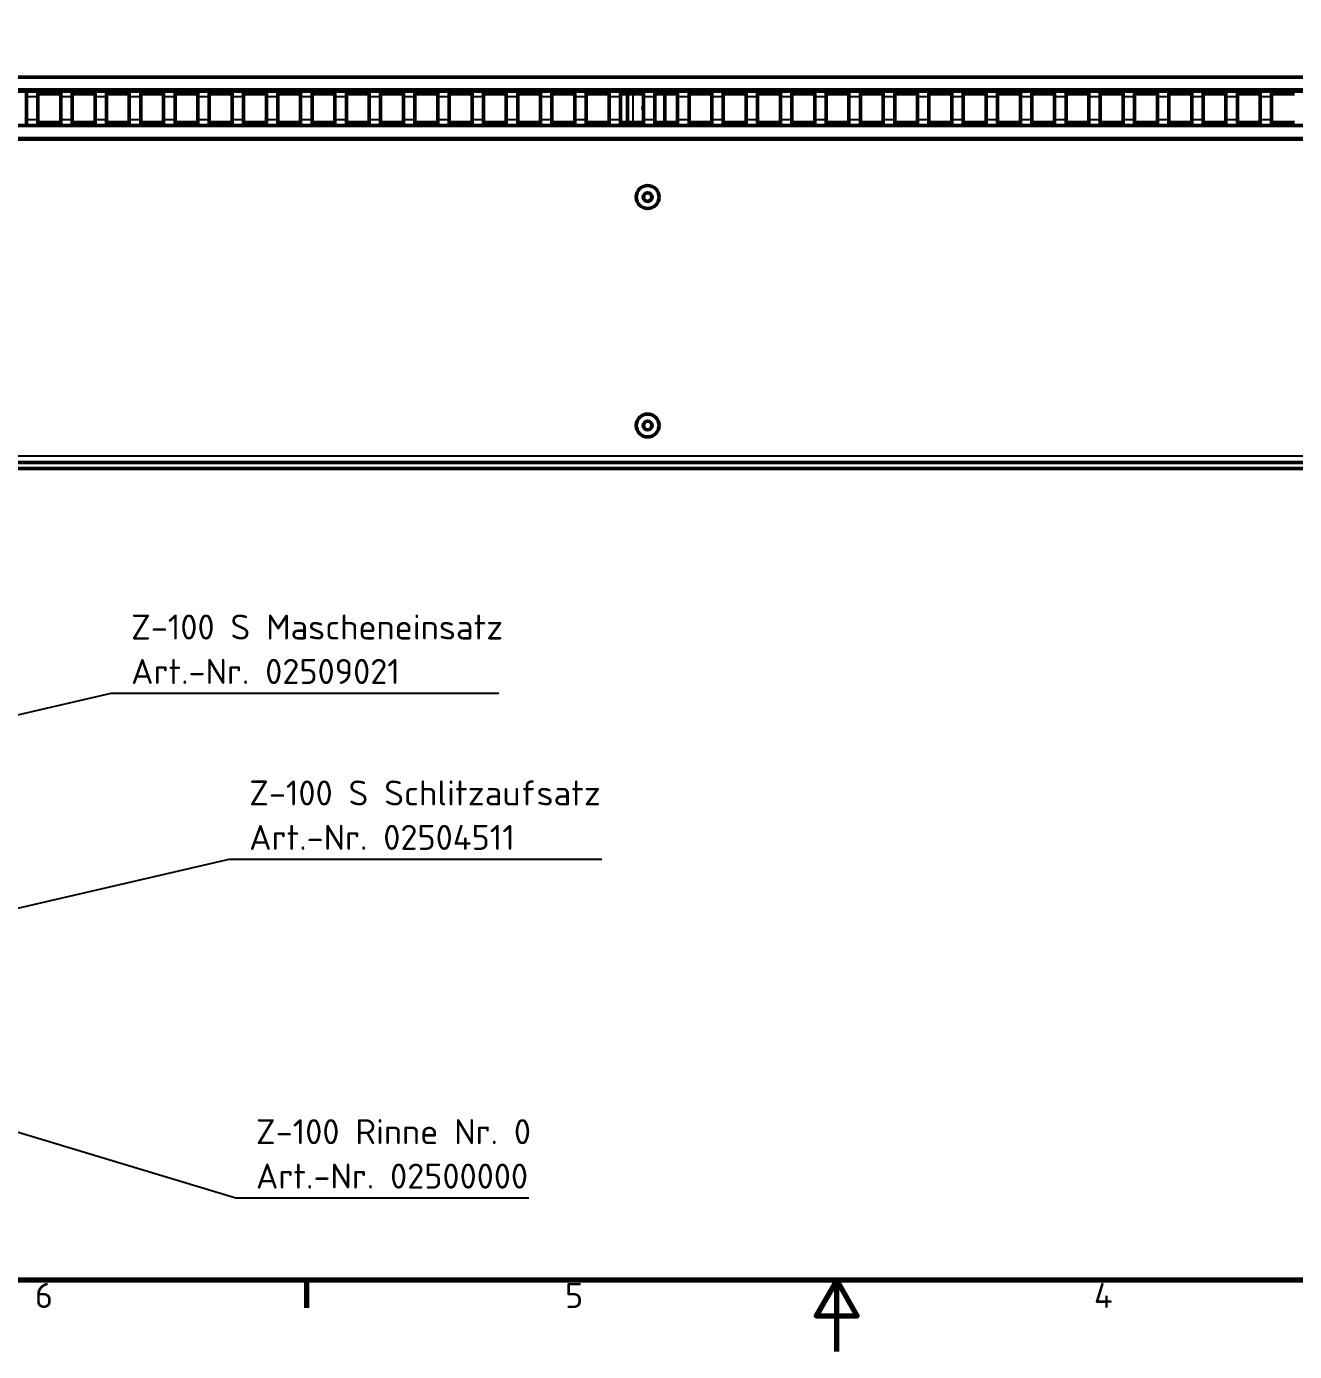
# Model space of a CAD drawing. Header units: millimetres. Extents: x 0 to 2181, y -65 to 1050.
# Drawn here: x 458.8 to 902.8, y 0 to 464 of the extents above; entities that cross this region are included whole.
import ezdxf

# ---------------------------------------------------------------- set-up
doc = ezdxf.new("R2010")
doc.units = ezdxf.units.MM
doc.header["$LTSCALE"] = 2.5
for name, color, linetype, lineweight in [('Rahmen (ISO)', 7, 'Continuous', 70), ('Sichtbar (ISO)', 7, 'Continuous', 50), ('Sichtbar schmal (ISO)', 7, 'Continuous', 25), ('Symbol (ISO)', 7, 'Continuous', 25)]:
    doc.layers.add(name, color=color, linetype=linetype, lineweight=lineweight)
doc.styles.add('Notiztext (DIN)', font='isocpeur.ttf')

# ---------------------------------------------------------------- blocks, each defined once
blk = doc.blocks.new('Ränder Standardrahmen')
at = {"layer": 'Rahmen (ISO)'}
blk.add_line((222.75, 10), (222.75, 6.1), dxfattribs=at)
at = {"layer": 'Rahmen (ISO)', "flags": 128}
for points in [[(10, 10), (10, 410), (584, 410), (584, 10), (10, 10)], [(297, 0), (297, 10), (294.11, 5), (299.89, 5), (297, 10)]]:
    blk.add_lwpolyline(points, dxfattribs=at)
at = {"layer": 'Rahmen (ISO)', "color": 179, "char_height": 3.5, "attachment_point": 7, "style": 'Notiztext (DIN)'}
for s, insert in [('6', (184.7, 6.1)), ('5', (258.95, 6.1)), ('4', (333.03, 6.1))]:
    blk.add_mtext(s, dxfattribs=dict(at, insert=insert))
blk = doc.blocks.new('Führungslinientext1')
at = {"layer": 'Symbol (ISO)'}
h = blk.add_hatch(color=256, dxfattribs=at)
edge = h.paths.add_edge_path(flags=0)
edge.add_arc((169.52, 59.15), 1.25, 0, 360)
for p, q in [((171.96, 59.71), (211.91, 68.96)), ((211.91, 68.96), (214.41, 68.96)), ((214.41, 68.96), (264.12, 68.96)), ((171.96, 59.71), (170.74, 59.43))]:
    blk.add_line(p, q, dxfattribs=at)
blk.add_circle((169.52, 59.15), 1.25, dxfattribs=at)
at = {"layer": 'Symbol (ISO)', "char_height": 3.5, "attachment_point": 7, "style": 'Notiztext (DIN)'}
for s, insert in [('Z-100 S Schlitzaufsatz', (214.71, 76.48)), ('Art.-Nr. 02504511', (214.71, 70.25))]:
    blk.add_mtext(s, dxfattribs=dict(at, insert=insert))
blk = doc.blocks.new('Führungslinientext2')
at = {"layer": 'Symbol (ISO)'}
h = blk.add_hatch(color=256, dxfattribs=at)
edge = h.paths.add_edge_path(flags=0)
edge.add_arc((170.86, 34.16), 1.25, 0, 360)
for p, q in [((173.26, 33.44), (172.06, 33.8)), ((173.26, 33.44), (212.86, 21.52)), ((212.86, 21.52), (215.36, 21.52)), ((215.36, 21.52), (253.86, 21.52))]:
    blk.add_line(p, q, dxfattribs=at)
blk.add_circle((170.86, 34.16), 1.25, dxfattribs=at)
at = {"layer": 'Symbol (ISO)', "char_height": 3.5, "attachment_point": 7, "style": 'Notiztext (DIN)'}
for s, insert in [('Z-100 Rinne Nr. 0', (215.66, 29.04)), ('Art.-Nr. 02500000', (215.66, 22.81))]:
    blk.add_mtext(s, dxfattribs=dict(at, insert=insert))
blk = doc.blocks.new('Führungslinientext3')
at = {"layer": 'Symbol (ISO)'}
h = blk.add_hatch(color=256, dxfattribs=at)
edge = h.paths.add_edge_path(flags=0)
edge.add_arc((152.98, 82.39), 1.25, 0, 360)
for p, q in [((155.41, 82.95), (195.36, 92.2)), ((195.36, 92.2), (197.86, 92.2)), ((197.86, 92.2), (249.68, 92.2)), ((155.41, 82.95), (154.19, 82.67))]:
    blk.add_line(p, q, dxfattribs=at)
blk.add_circle((152.98, 82.39), 1.25, dxfattribs=at)
at = {"layer": 'Symbol (ISO)', "char_height": 3.5, "attachment_point": 7, "style": 'Notiztext (DIN)'}
for s, insert in [('Z-100 S Mascheneinsatz', (198.17, 99.72)), ('Art.-Nr. 02509021', (198.17, 93.49))]:
    blk.add_mtext(s, dxfattribs=dict(at, insert=insert))

msp = doc.modelspace()

# ---------------------------------------------------------------- linework, layer by layer
at = {"layer": 'Sichtbar (ISO)'}
for p, q in [((411.31, 446.232), (1410.31, 446.232)), ((411.31, 441.732), (1410.31, 441.732)), ((411.81, 441.329), (1409.81, 441.329)), ((458.81, 429.329), (458.81, 441.329)), ((462.81, 441.329), (462.81, 429.329)), ((470.81, 429.329), (470.81, 441.329)), ((474.81, 441.329), (474.81, 429.329)), ((482.81, 429.329), (482.81, 441.329)), ((486.81, 441.329), (486.81, 429.329)), ((494.81, 429.329), (494.81, 441.329)), ((498.81, 441.329), (498.81, 429.329)), ((506.81, 429.329), (506.81, 441.329)), ((510.81, 441.329), (510.81, 429.329)), ((518.81, 429.329), (518.81, 441.329)), ((522.81, 441.329), (522.81, 429.329)), ((530.81, 429.329), (530.81, 441.329)), ((534.81, 441.329), (534.81, 429.329)), ((542.81, 429.329), (542.81, 441.329)), ((546.81, 441.329), (546.81, 429.329)), ((554.81, 429.329), (554.81, 441.329)), ((558.81, 441.329), (558.81, 429.329)), ((566.81, 429.329), (566.81, 441.329)), ((570.81, 441.329), (570.81, 429.329)), ((578.81, 429.329), (578.81, 441.329)), ((582.81, 441.329), (582.81, 429.329)), ((590.81, 429.329), (590.81, 441.329)), ((594.81, 441.329), (594.81, 429.329)), ((602.81, 429.329), (602.81, 441.329)), ((606.81, 441.329), (606.81, 429.329)), ((614.81, 429.329), (614.81, 441.329)), ((618.81, 441.329), (618.81, 429.329)), ((626.81, 429.329), (626.81, 441.329)), ((630.81, 441.329), (630.81, 429.329)), ((638.81, 429.329), (638.81, 441.329)), ((642.81, 441.329), (642.81, 429.329)), ((650.81, 429.329), (650.81, 441.329)), ((654.81, 441.329), (654.81, 429.329)), ((662.81, 429.329), (662.81, 441.329)), ((666.81, 441.329), (666.81, 429.329)), ((669.31, 441.532), (669.31, 441.329)), ((669.31, 441.532), (682.31, 441.532)), ((674.81, 429.329), (674.81, 441.329)), ((678.81, 441.329), (678.81, 429.329)), ((682.31, 441.732), (682.31, 441.329)), ((686.81, 429.329), (686.81, 441.329)), ((690.81, 441.329), (690.81, 429.329)), ((698.81, 429.329), (698.81, 441.329)), ((702.81, 441.329), (702.81, 429.329)), ((710.81, 429.329), (710.81, 441.329)), ((714.81, 441.329), (714.81, 429.329)), ((722.81, 429.329), (722.81, 441.329)), ((726.81, 441.329), (726.81, 429.329)), ((734.81, 429.329), (734.81, 441.329)), ((738.81, 441.329), (738.81, 429.329)), ((746.81, 429.329), (746.81, 441.329)), ((750.81, 441.329), (750.81, 429.329)), ((758.81, 429.329), (758.81, 441.329)), ((762.81, 441.329), (762.81, 429.329)), ((770.81, 429.329), (770.81, 441.329)), ((774.81, 441.329), (774.81, 429.329)), ((782.81, 429.329), (782.81, 441.329)), ((786.81, 441.329), (786.81, 429.329)), ((794.81, 429.329), (794.81, 441.329)), ((798.81, 441.329), (798.81, 429.329)), ((806.81, 429.329), (806.81, 441.329)), ((810.81, 441.329), (810.81, 429.329)), ((818.81, 429.329), (818.81, 441.329)), ((822.81, 441.329), (822.81, 429.329)), ((830.81, 429.329), (830.81, 441.329)), ((834.81, 441.329), (834.81, 429.329)), ((842.81, 429.329), (842.81, 441.329)), ((846.81, 441.329), (846.81, 429.329)), ((854.81, 429.329), (854.81, 441.329)), ((858.81, 441.329), (858.81, 429.329)), ((866.81, 429.329), (866.81, 441.329)), ((870.81, 441.329), (870.81, 429.329)), ((878.81, 429.329), (878.81, 441.329)), ((882.81, 441.329), (882.81, 429.329)), ((890.81, 429.329), (890.81, 441.329)), ((894.81, 441.329), (894.81, 429.329)), ((462.81, 440.329), (470.81, 440.329)), ((474.81, 440.329), (482.81, 440.329)), ((486.81, 440.329), (494.81, 440.329)), ((498.81, 440.329), (506.81, 440.329)), ((510.81, 440.329), (518.81, 440.329)), ((522.81, 440.329), (530.81, 440.329)), ((534.81, 440.329), (542.81, 440.329)), ((546.81, 440.329), (554.81, 440.329)), ((558.81, 440.329), (566.81, 440.329)), ((570.81, 440.329), (578.81, 440.329)), ((582.81, 440.329), (590.81, 440.329)), ((594.81, 440.329), (602.81, 440.329)), ((606.81, 440.329), (614.81, 440.329)), ((618.81, 440.329), (626.81, 440.329)), ((630.81, 440.329), (638.81, 440.329)), ((642.81, 440.329), (650.81, 440.329)), ((654.81, 440.329), (662.81, 440.329)), ((666.81, 440.329), (674.81, 440.329)), ((669.31, 440.329), (669.31, 430.329)), ((678.81, 440.329), (686.81, 440.329)), ((682.31, 440.329), (682.31, 430.329)), ((690.81, 440.329), (698.81, 440.329)), ((702.81, 440.329), (710.81, 440.329)), ((714.81, 440.329), (722.81, 440.329)), ((726.81, 440.329), (734.81, 440.329)), ((738.81, 440.329), (746.81, 440.329)), ((750.81, 440.329), (758.81, 440.329)), ((762.81, 440.329), (770.81, 440.329)), ((774.81, 440.329), (782.81, 440.329)), ((786.81, 440.329), (794.81, 440.329)), ((798.81, 440.329), (806.81, 440.329)), ((810.81, 440.329), (818.81, 440.329)), ((822.81, 440.329), (830.81, 440.329)), ((834.81, 440.329), (842.81, 440.329)), ((846.81, 440.329), (854.81, 440.329)), ((858.81, 440.329), (866.81, 440.329)), ((870.81, 440.329), (878.81, 440.329)), ((882.81, 440.329), (890.81, 440.329)), ((894.81, 440.329), (902.81, 440.329)), ((1410.31, 429.232), (411.31, 429.232)), ((1409.81, 429.329), (411.81, 429.329)), ((470.81, 430.329), (462.81, 430.329)), ((482.81, 430.329), (474.81, 430.329)), ((494.81, 430.329), (486.81, 430.329)), ((506.81, 430.329), (498.81, 430.329)), ((518.81, 430.329), (510.81, 430.329)), ((530.81, 430.329), (522.81, 430.329)), ((542.81, 430.329), (534.81, 430.329)), ((554.81, 430.329), (546.81, 430.329)), ((566.81, 430.329), (558.81, 430.329)), ((578.81, 430.329), (570.81, 430.329)), ((590.81, 430.329), (582.81, 430.329)), ((602.81, 430.329), (594.81, 430.329)), ((614.81, 430.329), (606.81, 430.329)), ((626.81, 430.329), (618.81, 430.329)), ((638.81, 430.329), (630.81, 430.329)), ((650.81, 430.329), (642.81, 430.329)), ((662.81, 430.329), (654.81, 430.329)), ((674.81, 430.329), (666.81, 430.329)), ((669.31, 429.329), (669.31, 429.232)), ((686.81, 430.329), (678.81, 430.329)), ((682.31, 429.329), (682.31, 429.232)), ((698.81, 430.329), (690.81, 430.329)), ((710.81, 430.329), (702.81, 430.329)), ((722.81, 430.329), (714.81, 430.329)), ((734.81, 430.329), (726.81, 430.329)), ((746.81, 430.329), (738.81, 430.329)), ((758.81, 430.329), (750.81, 430.329)), ((770.81, 430.329), (762.81, 430.329)), ((782.81, 430.329), (774.81, 430.329)), ((794.81, 430.329), (786.81, 430.329)), ((806.81, 430.329), (798.81, 430.329)), ((818.81, 430.329), (810.81, 430.329)), ((830.81, 430.329), (822.81, 430.329)), ((842.81, 430.329), (834.81, 430.329)), ((854.81, 430.329), (846.81, 430.329)), ((866.81, 430.329), (858.81, 430.329)), ((878.81, 430.329), (870.81, 430.329)), ((890.81, 430.329), (882.81, 430.329)), ((902.81, 430.329), (894.81, 430.329)), ((1410.31, 424.732), (411.31, 424.732)), ((1410.31, 311.232), (411.31, 311.232)), ((1410.81, 309.232), (410.81, 309.232))]:
    msp.add_line(p, q, dxfattribs=at)
for centre, radius in [((676.31, 404.232), 4), ((676.31, 404.232), 1.5), ((676.31, 324.232), 4), ((676.31, 324.232), 1.5)]:
    msp.add_circle(centre, radius, dxfattribs=at)
for centre, radius, start, end in [((671.11, 439.932), 1.8, 90, 117.26604), ((676.31, 435.329), 1.65, 155.38002, 204.61998)]:
    msp.add_arc(centre, radius, start, end, dxfattribs=at)
msp.add_ellipse((676.31, 424.56), major_axis=(-1.5, 0), ratio=0.0261769, dxfattribs=at)
msp.add_open_spline([(679.427, 424.732), (679.365, 424.715), (679.311, 424.702), (678.939, 424.613), (678.815, 424.603), (678.588, 424.574), (678.512, 424.567), (678.323, 424.551), (678.235, 424.546), (677.857, 424.528), (677.562, 424.522), (676.994, 424.514), (676.767, 424.512), (676.315, 424.511), (676.092, 424.511), (675.656, 424.514), (675.445, 424.516), (675.038, 424.523), (674.846, 424.527), (674.532, 424.539), (674.413, 424.544), (674.168, 424.562), (674.083, 424.568), (673.817, 424.601), (673.694, 424.607), (673.283, 424.708), (673.24, 424.719), (673.193, 424.732)], degree=3, knots=[3.2365488, 3.2365488, 3.2365488, 3.2365488, 3.2506064, 3.2506064, 3.3443178, 3.3443178, 3.4444833, 3.4444833, 3.6294368, 3.6294368, 4.2340427, 4.2340427, 4.5954317, 4.5954317, 4.9395108, 4.9395108, 5.2860269, 5.2860269, 5.6593782, 5.6593782, 5.941641, 5.941641, 6.0758046, 6.0758046, 6.1775013, 6.1775013, 6.1882291, 6.1882291, 6.1882291, 6.1882291], dxfattribs=at)
at = {"layer": 'Sichtbar schmal (ISO)'}
for p, q in [((463.81, 440.329), (463.81, 441.329)), ((469.81, 441.329), (469.81, 440.329)), ((475.81, 440.329), (475.81, 441.329)), ((481.81, 441.329), (481.81, 440.329)), ((487.81, 440.329), (487.81, 441.329)), ((493.81, 441.329), (493.81, 440.329)), ((499.81, 440.329), (499.81, 441.329)), ((505.81, 441.329), (505.81, 440.329)), ((511.81, 440.329), (511.81, 441.329)), ((517.81, 441.329), (517.81, 440.329)), ((523.81, 440.329), (523.81, 441.329)), ((529.81, 441.329), (529.81, 440.329)), ((535.81, 440.329), (535.81, 441.329)), ((541.81, 441.329), (541.81, 440.329)), ((547.81, 440.329), (547.81, 441.329)), ((553.81, 441.329), (553.81, 440.329)), ((559.81, 440.329), (559.81, 441.329)), ((565.81, 441.329), (565.81, 440.329)), ((571.81, 440.329), (571.81, 441.329)), ((577.81, 441.329), (577.81, 440.329)), ((583.81, 440.329), (583.81, 441.329)), ((589.81, 441.329), (589.81, 440.329)), ((595.81, 440.329), (595.81, 441.329)), ((601.81, 441.329), (601.81, 440.329)), ((607.81, 440.329), (607.81, 441.329)), ((613.81, 441.329), (613.81, 440.329)), ((619.81, 440.329), (619.81, 441.329)), ((625.81, 441.329), (625.81, 440.329)), ((631.81, 440.329), (631.81, 441.329)), ((637.81, 441.329), (637.81, 440.329)), ((643.81, 440.329), (643.81, 441.329)), ((649.81, 441.329), (649.81, 440.329)), ((655.81, 440.329), (655.81, 441.329)), ((661.81, 441.329), (661.81, 440.329)), ((667.81, 440.329), (667.81, 441.329)), ((671.11, 441.532), (671.11, 441.329)), ((673.81, 441.329), (673.81, 440.329)), ((679.81, 440.329), (679.81, 441.329)), ((685.81, 441.329), (685.81, 440.329)), ((691.81, 440.329), (691.81, 441.329)), ((697.81, 441.329), (697.81, 440.329)), ((703.81, 440.329), (703.81, 441.329)), ((709.81, 441.329), (709.81, 440.329)), ((715.81, 440.329), (715.81, 441.329)), ((721.81, 441.329), (721.81, 440.329)), ((727.81, 440.329), (727.81, 441.329)), ((733.81, 441.329), (733.81, 440.329)), ((739.81, 440.329), (739.81, 441.329)), ((745.81, 441.329), (745.81, 440.329)), ((751.81, 440.329), (751.81, 441.329)), ((757.81, 441.329), (757.81, 440.329)), ((763.81, 440.329), (763.81, 441.329)), ((769.81, 441.329), (769.81, 440.329)), ((775.81, 440.329), (775.81, 441.329)), ((781.81, 441.329), (781.81, 440.329)), ((787.81, 440.329), (787.81, 441.329)), ((793.81, 441.329), (793.81, 440.329)), ((799.81, 440.329), (799.81, 441.329)), ((805.81, 441.329), (805.81, 440.329)), ((811.81, 440.329), (811.81, 441.329)), ((817.81, 441.329), (817.81, 440.329)), ((823.81, 440.329), (823.81, 441.329)), ((829.81, 441.329), (829.81, 440.329)), ((835.81, 440.329), (835.81, 441.329)), ((841.81, 441.329), (841.81, 440.329)), ((847.81, 440.329), (847.81, 441.329)), ((853.81, 441.329), (853.81, 440.329)), ((859.81, 440.329), (859.81, 441.329)), ((865.81, 441.329), (865.81, 440.329)), ((871.81, 440.329), (871.81, 441.329)), ((877.81, 441.329), (877.81, 440.329)), ((883.81, 440.329), (883.81, 441.329)), ((889.81, 441.329), (889.81, 440.329)), ((895.81, 440.329), (895.81, 441.329)), ((901.81, 441.329), (901.81, 440.329)), ((462.81, 439.329), (458.81, 439.329)), ((474.81, 439.329), (470.81, 439.329)), ((486.81, 439.329), (482.81, 439.329)), ((498.81, 439.329), (494.81, 439.329)), ((510.81, 439.329), (506.81, 439.329)), ((522.81, 439.329), (518.81, 439.329)), ((534.81, 439.329), (530.81, 439.329)), ((546.81, 439.329), (542.81, 439.329)), ((558.81, 439.329), (554.81, 439.329)), ((570.81, 439.329), (566.81, 439.329)), ((582.81, 439.329), (578.81, 439.329)), ((594.81, 439.329), (590.81, 439.329)), ((606.81, 439.329), (602.81, 439.329)), ((618.81, 439.329), (614.81, 439.329)), ((630.81, 439.329), (626.81, 439.329)), ((642.81, 439.329), (638.81, 439.329)), ((654.81, 439.329), (650.81, 439.329)), ((666.81, 439.329), (662.81, 439.329)), ((671.11, 440.329), (671.11, 430.329)), ((678.81, 439.329), (674.81, 439.329)), ((690.81, 439.329), (686.81, 439.329)), ((702.81, 439.329), (698.81, 439.329)), ((714.81, 439.329), (710.81, 439.329)), ((726.81, 439.329), (722.81, 439.329)), ((738.81, 439.329), (734.81, 439.329)), ((750.81, 439.329), (746.81, 439.329)), ((762.81, 439.329), (758.81, 439.329)), ((774.81, 439.329), (770.81, 439.329)), ((786.81, 439.329), (782.81, 439.329)), ((798.81, 439.329), (794.81, 439.329)), ((810.81, 439.329), (806.81, 439.329)), ((822.81, 439.329), (818.81, 439.329)), ((834.81, 439.329), (830.81, 439.329)), ((846.81, 439.329), (842.81, 439.329)), ((858.81, 439.329), (854.81, 439.329)), ((870.81, 439.329), (866.81, 439.329)), ((882.81, 439.329), (878.81, 439.329)), ((894.81, 439.329), (890.81, 439.329)), ((458.81, 431.329), (462.81, 431.329)), ((463.81, 429.329), (463.81, 430.329)), ((469.81, 430.329), (469.81, 429.329)), ((470.81, 431.329), (474.81, 431.329)), ((475.81, 429.329), (475.81, 430.329)), ((481.81, 430.329), (481.81, 429.329)), ((482.81, 431.329), (486.81, 431.329)), ((487.81, 429.329), (487.81, 430.329)), ((493.81, 430.329), (493.81, 429.329)), ((494.81, 431.329), (498.81, 431.329)), ((499.81, 429.329), (499.81, 430.329)), ((505.81, 430.329), (505.81, 429.329)), ((506.81, 431.329), (510.81, 431.329)), ((511.81, 429.329), (511.81, 430.329)), ((517.81, 430.329), (517.81, 429.329)), ((518.81, 431.329), (522.81, 431.329)), ((523.81, 429.329), (523.81, 430.329)), ((529.81, 430.329), (529.81, 429.329)), ((530.81, 431.329), (534.81, 431.329)), ((535.81, 429.329), (535.81, 430.329)), ((541.81, 430.329), (541.81, 429.329)), ((542.81, 431.329), (546.81, 431.329)), ((547.81, 429.329), (547.81, 430.329)), ((553.81, 430.329), (553.81, 429.329)), ((554.81, 431.329), (558.81, 431.329)), ((559.81, 429.329), (559.81, 430.329)), ((565.81, 430.329), (565.81, 429.329)), ((566.81, 431.329), (570.81, 431.329)), ((571.81, 429.329), (571.81, 430.329)), ((577.81, 430.329), (577.81, 429.329)), ((578.81, 431.329), (582.81, 431.329)), ((583.81, 429.329), (583.81, 430.329)), ((589.81, 430.329), (589.81, 429.329)), ((590.81, 431.329), (594.81, 431.329)), ((595.81, 429.329), (595.81, 430.329)), ((601.81, 430.329), (601.81, 429.329)), ((602.81, 431.329), (606.81, 431.329)), ((607.81, 429.329), (607.81, 430.329)), ((613.81, 430.329), (613.81, 429.329)), ((614.81, 431.329), (618.81, 431.329)), ((619.81, 429.329), (619.81, 430.329)), ((625.81, 430.329), (625.81, 429.329)), ((626.81, 431.329), (630.81, 431.329)), ((631.81, 429.329), (631.81, 430.329)), ((637.81, 430.329), (637.81, 429.329)), ((638.81, 431.329), (642.81, 431.329)), ((643.81, 429.329), (643.81, 430.329)), ((649.81, 430.329), (649.81, 429.329)), ((650.81, 431.329), (654.81, 431.329)), ((655.81, 429.329), (655.81, 430.329)), ((661.81, 430.329), (661.81, 429.329)), ((662.81, 431.329), (666.81, 431.329)), ((667.81, 429.329), (667.81, 430.329)), ((671.11, 429.329), (671.11, 429.232)), ((673.81, 430.329), (673.81, 429.329)), ((674.81, 431.329), (678.81, 431.329)), ((679.81, 429.329), (679.81, 430.329)), ((685.81, 430.329), (685.81, 429.329)), ((686.81, 431.329), (690.81, 431.329)), ((691.81, 429.329), (691.81, 430.329)), ((697.81, 430.329), (697.81, 429.329)), ((698.81, 431.329), (702.81, 431.329)), ((703.81, 429.329), (703.81, 430.329)), ((709.81, 430.329), (709.81, 429.329)), ((710.81, 431.329), (714.81, 431.329)), ((715.81, 429.329), (715.81, 430.329)), ((721.81, 430.329), (721.81, 429.329)), ((722.81, 431.329), (726.81, 431.329)), ((727.81, 429.329), (727.81, 430.329)), ((733.81, 430.329), (733.81, 429.329)), ((734.81, 431.329), (738.81, 431.329)), ((739.81, 429.329), (739.81, 430.329)), ((745.81, 430.329), (745.81, 429.329)), ((746.81, 431.329), (750.81, 431.329)), ((751.81, 429.329), (751.81, 430.329)), ((757.81, 430.329), (757.81, 429.329)), ((758.81, 431.329), (762.81, 431.329)), ((763.81, 429.329), (763.81, 430.329)), ((769.81, 430.329), (769.81, 429.329)), ((770.81, 431.329), (774.81, 431.329)), ((775.81, 429.329), (775.81, 430.329)), ((781.81, 430.329), (781.81, 429.329)), ((782.81, 431.329), (786.81, 431.329)), ((787.81, 429.329), (787.81, 430.329)), ((793.81, 430.329), (793.81, 429.329)), ((794.81, 431.329), (798.81, 431.329)), ((799.81, 429.329), (799.81, 430.329)), ((805.81, 430.329), (805.81, 429.329)), ((806.81, 431.329), (810.81, 431.329)), ((811.81, 429.329), (811.81, 430.329)), ((817.81, 430.329), (817.81, 429.329)), ((818.81, 431.329), (822.81, 431.329)), ((823.81, 429.329), (823.81, 430.329)), ((829.81, 430.329), (829.81, 429.329)), ((830.81, 431.329), (834.81, 431.329)), ((835.81, 429.329), (835.81, 430.329)), ((841.81, 430.329), (841.81, 429.329)), ((842.81, 431.329), (846.81, 431.329)), ((847.81, 429.329), (847.81, 430.329)), ((853.81, 430.329), (853.81, 429.329)), ((854.81, 431.329), (858.81, 431.329)), ((859.81, 429.329), (859.81, 430.329)), ((865.81, 430.329), (865.81, 429.329)), ((866.81, 431.329), (870.81, 431.329)), ((871.81, 429.329), (871.81, 430.329)), ((877.81, 430.329), (877.81, 429.329)), ((878.81, 431.329), (882.81, 431.329)), ((883.81, 429.329), (883.81, 430.329)), ((889.81, 430.329), (889.81, 429.329)), ((890.81, 431.329), (894.81, 431.329)), ((895.81, 429.329), (895.81, 430.329)), ((901.81, 430.329), (901.81, 429.329)), ((1410.31, 424.18), (411.31, 424.18)), ((1410.31, 313.482), (411.31, 313.482))]:
    msp.add_line(p, q, dxfattribs=at)
for centre, radius in [((676.31, 404.232), 3.821), ((676.31, 404.232), 1.8), ((676.31, 324.232), 3.821), ((676.31, 324.232), 1.8)]:
    msp.add_circle(centre, radius, dxfattribs=at)
msp.add_ellipse((676.31, 424.56), major_axis=(-1.8, 0), ratio=0.0261769, dxfattribs=at)

# ---------------------------------------------------------------- block references
at = {"xscale": 2.5, "yscale": 2.5, "zscale": 2.5}
msp.add_blockref('Ränder Standardrahmen', (0, 0), dxfattribs=at)
at = {"layer": 'Symbol (ISO)', "xscale": 2.5, "yscale": 2.5, "zscale": 2.5}
for name in ['Führungslinientext3', 'Führungslinientext1', 'Führungslinientext2']:
    msp.add_blockref(name, (0, 0), dxfattribs=at)

doc.saveas('drawing.dxf')
